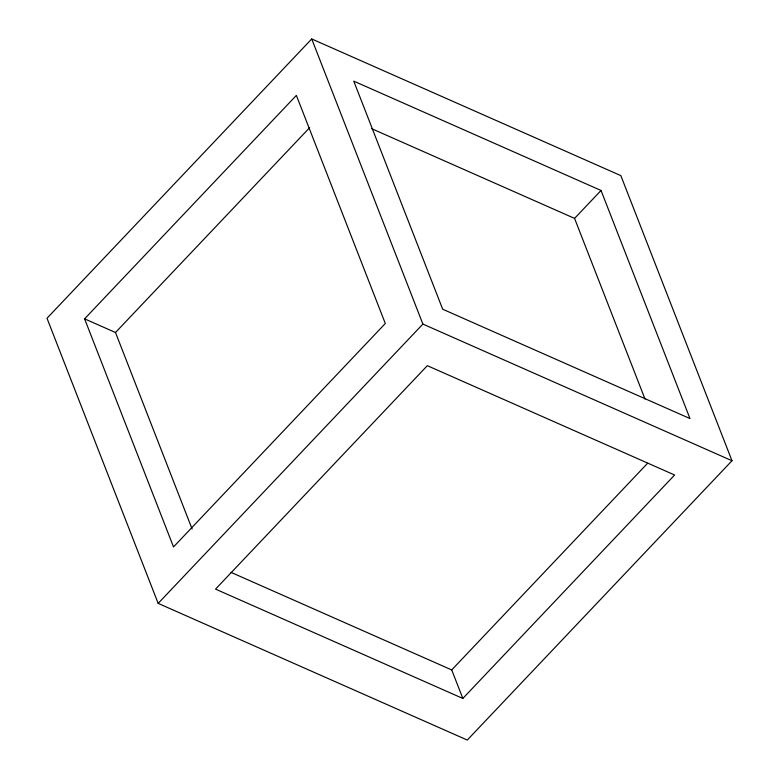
<?xml version="1.0" encoding="UTF-8"?>
<svg xmlns="http://www.w3.org/2000/svg" width="779" height="779" viewBox="0 0 779 779"><rect width="100%" height="100%" fill="white"/><g stroke="black" fill="none" stroke-linecap="round" stroke-linejoin="round"><path stroke-width="1.17" d="M311.727 38.95L47.003 318.26L158.166 603.384L467.273 740.05L731.997 460.74L620.834 175.616L311.727 38.95L422.89 324.074L731.997 460.74M84.59 318.845L296.371 95.389L385.303 323.489L173.522 546.936L84.59 318.845L115.496 332.506L192.101 528.99M115.496 332.506L309.701 127.61M158.166 603.384L422.89 324.074M645.012 399.062L574.571 218.393L601.037 190.465L353.754 81.133L442.686 309.224L689.97 418.557L601.037 190.465M462.833 698.451L215.549 589.119L427.33 365.672L674.614 475.005L462.833 698.451L451.723 669.94L647.592 463.271M371.641 128.671L574.571 218.393M231.042 572.37L451.723 669.94"/></g></svg>
